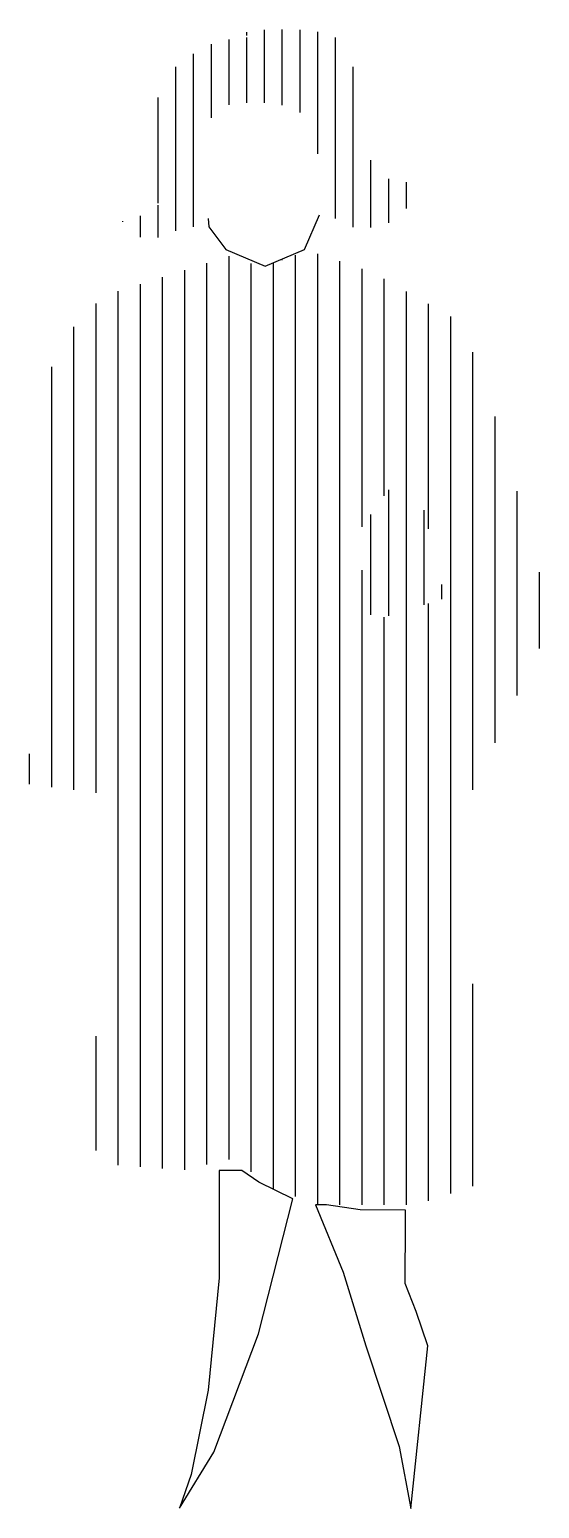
# Model space of a CAD drawing. Extents: x -0.29 to 0.28, y 0 to 1.67.
import ezdxf

# ---------------------------------------------------------------- set-up
doc = ezdxf.new("R2010")
doc.units = 0
doc.header["$LTSCALE"] = 0.4
doc.layers.get('0').update_dxf_attribs({"linetype": 'CONTINUOUS'})

# ---------------------------------------------------------------- blocks, each defined once
blk = doc.blocks.new('*X0')
at = {"color": 0}
for p, q in [((5.4, 3.1822), (5.4, 3.3462)), ((5.38, 3.176), (5.38, 3.3182)), ((5.36, 3.1769), (5.36, 3.2902)), ((5.42, 3.1883), (5.42, 3.2952)), ((5.44, 3.1945), (5.44, 3.2111))]:
    blk.add_line(p, q, dxfattribs=at)

msp = doc.modelspace()

# ---------------------------------------------------------------- linework, layer by layer
at = {"color": 0}
for p, q in [((-0.0693, 1.5821), (-0.0693, 1.6555)), ((-0.0493, 1.66), (-0.0493, 1.6639)), ((-0.0493, 1.5843), (-0.0493, 1.6581)), ((-0.0293, 1.5842), (-0.0293, 1.6664)), ((-0.0093, 1.5817), (-0.0093, 1.6669)), ((0.0107, 1.5733), (0.0107, 1.6664)), ((0.0307, 1.5268), (0.0307, 1.6644)), ((0.0507, 1.4538), (0.0507, 1.6578)), ((-0.1093, 1.4442), (-0.1093, 1.6394)), ((-0.0893, 1.5672), (-0.0893, 1.6505)), ((-0.1293, 1.4397), (-0.1293, 1.6247)), ((0.0707, 1.444), (0.0707, 1.625)), ((-0.1493, 1.4709), (-0.1493, 1.5904)), ((0.0907, 1.4434), (0.0907, 1.5196)), ((0.1107, 1.4487), (0.1107, 1.4985)), ((0.1307, 1.4649), (0.1307, 1.4948)), ((-0.1493, 1.4321), (-0.1493, 1.4687)), ((-0.1693, 1.4326), (-0.1693, 1.4568)), ((0.0307, 1.4528), (0.0307, 1.4536)), ((-0.1893, 1.45), (-0.1893, 1.4509)), ((-0.0943, 0.3866), (-0.0943, 1.4035)), ((-0.0693, 0.3921), (-0.0693, 1.4114)), ((-0.0443, 0.3782), (-0.0443, 1.4031)), ((-0.0193, 0.3588), (-0.0193, 1.4031)), ((-0.0093, 1.4066), (-0.0093, 1.4081)), ((0.0057, 0.3505), (0.0057, 1.4122)), ((0.0307, 0.3421), (0.0307, 1.4138)), ((0.0557, 0.341), (0.0557, 1.4055)), ((-0.1443, 0.3821), (-0.1443, 1.3877)), ((-0.1193, 0.3803), (-0.1193, 1.3956)), ((0.0807, 1.1058), (0.0807, 1.3971)), ((0.1057, 1.1408), (0.1057, 1.3857)), ((-0.1943, 0.3858), (-0.1943, 1.3718)), ((-0.1693, 0.3839), (-0.1693, 1.3797)), ((0.1307, 1.1758), (0.1307, 1.3715)), ((-0.2193, 0.8058), (-0.2193, 1.3578)), ((0.1557, 1.1038), (0.1557, 1.3573)), ((0.1807, 0.3539), (0.1807, 1.3432)), ((-0.2443, 0.8091), (-0.2443, 1.3314)), ((0.2057, 0.8092), (0.2057, 1.3029)), ((-0.2693, 0.8123), (-0.2693, 1.2862)), ((0.2307, 0.8623), (0.2307, 1.2305)), ((0.2557, 0.9155), (0.2557, 1.1463)), ((0.0807, 0.341), (0.0807, 1.0571)), ((0.2807, 0.9686), (0.2807, 1.0549)), ((0.1557, 0.3455), (0.1557, 1.0195)), ((0.1057, 0.341), (0.1057, 1.004)), ((0.1307, 0.3409), (0.1307, 1.0118)), ((-0.2943, 0.8156), (-0.2943, 0.8498)), ((0.2057, 0.3622), (0.2057, 0.5903)), ((-0.2193, 0.4024), (-0.2193, 0.5314))]:
    msp.add_line(p, q, dxfattribs=at)
msp.add_lwpolyline([(-0.0927, 1.4537), (-0.092, 1.4444), (-0.073, 1.4189), (-0.0286, 1.3999), (0.0159, 1.4188), (0.0325, 1.4579)], dxfattribs=at)
for points in [[(-0.0803, 0.3797), (-0.0804, 0.2588), (-0.0929, 0.132), (-0.1119, 0.0366), (-0.1251, -0.0013), (-0.0864, 0.0621), (-0.036, 0.1954), (0.0027, 0.3476), (-0.0359, 0.3666), (-0.0548, 0.3797)], [(0.0282, 0.341), (0.0595, 0.2652), (0.0849, 0.1821), (0.1227, 0.0685), (0.1358, -0.0015), (0.1548, 0.1821), (0.1418, 0.2207), (0.1294, 0.2521), (0.1295, 0.322), (0.1295, 0.3351), (0.0785, 0.3352), (0.0406, 0.341)]]:
    msp.add_lwpolyline(points, close=True, dxfattribs=at)

# ---------------------------------------------------------------- block references
msp.add_blockref('*X0', (-5.2693, -2.1704), dxfattribs=at)

doc.saveas('drawing.dxf')
